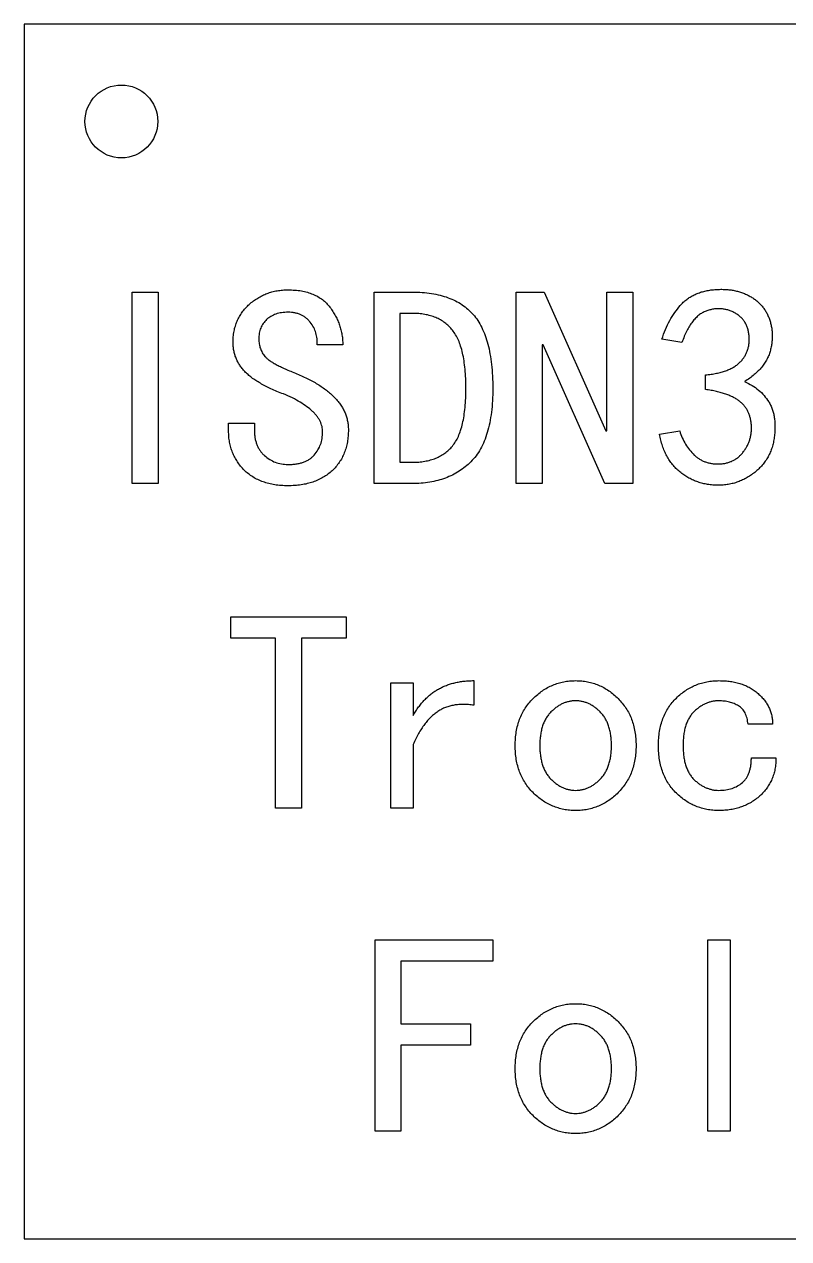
# Model space of a CAD drawing. Header units: millimetres. Extents: x -42 to 94, y -57 to 15.
# Drawn here: x -41.5 to -10, y -57 to -7 of the extents above; entities that cross this region are included whole.
import ezdxf

# ---------------------------------------------------------------- set-up
doc = ezdxf.new("R2010")
doc.units = ezdxf.units.MM

msp = doc.modelspace()

# ---------------------------------------------------------------- linework, layer by layer
at = {"color": 7, "linetype": 'Continuous', "lineweight": 25}
for p, q in [((-41.5, -7), (-41.5, -57)), ((33.5, -7), (-41.5, -7)), ((-37.051, -25.908), (-37.051, -18.026)), ((-37.051, -18.026), (-35.99, -18.026)), ((-35.99, -18.026), (-35.99, -25.908)), ((-27.094, -25.908), (-27.094, -18.026)), ((-27.094, -18.026), (-25.527, -18.026)), ((-21.24, -25.908), (-21.24, -18.026)), ((-21.24, -18.026), (-20.087, -18.026)), ((-20.087, -18.026), (-17.552, -23.742)), ((-17.506, -23.742), (-17.506, -18.026)), ((-17.506, -18.026), (-16.446, -18.026)), ((-16.446, -18.026), (-16.446, -25.908)), ((-25.527, -18.902), (-26.034, -18.902)), ((-26.034, -18.902), (-26.034, -25.032)), ((-14.418, -20.1), (-15.247, -19.962)), ((-28.385, -20.192), (-29.445, -20.192)), ((-20.134, -20.192), (-20.18, -20.192)), ((-20.18, -20.192), (-20.18, -25.908)), ((-17.598, -25.908), (-20.134, -20.192)), ((-13.45, -22.036), (-13.45, -21.437)), ((-33.086, -23.742), (-33.086, -23.419)), ((-33.086, -23.419), (-32.026, -23.419)), ((-32.026, -23.419), (-32.026, -23.696)), ((-17.552, -23.742), (-17.506, -23.742)), ((-15.34, -23.88), (-14.51, -23.742)), ((-26.034, -25.032), (-25.527, -25.032)), ((-35.99, -25.908), (-37.051, -25.908)), ((-25.527, -25.908), (-27.094, -25.908)), ((-20.18, -25.908), (-21.24, -25.908)), ((-16.446, -25.908), (-17.598, -25.908)), ((-32.994, -32.272), (-32.994, -31.396)), ((-32.994, -31.396), (-28.246, -31.396)), ((-28.246, -31.396), (-28.246, -32.272)), ((-31.15, -32.272), (-32.994, -32.272)), ((-31.15, -39.278), (-31.15, -32.272)), ((-28.246, -32.272), (-30.09, -32.272)), ((-30.09, -32.272), (-30.09, -39.278)), ((-26.403, -39.278), (-26.403, -34.116)), ((-26.403, -34.116), (-25.481, -34.116)), ((-25.481, -34.116), (-25.481, -35.453)), ((-22.991, -34.024), (-22.991, -35.038)), ((-10.684, -35.821), (-11.698, -35.821)), ((-25.481, -36.651), (-25.481, -39.278)), ((-11.56, -37.204), (-10.546, -37.204)), ((-30.09, -39.278), (-31.15, -39.278)), ((-25.481, -39.278), (-26.403, -39.278)), ((-27.048, -52.579), (-27.048, -44.697)), ((-27.048, -44.697), (-22.208, -44.697)), ((-22.208, -44.697), (-22.208, -45.572)), ((-13.357, -52.579), (-13.357, -44.697)), ((-13.357, -44.697), (-12.436, -44.697)), ((-12.436, -44.697), (-12.436, -52.579)), ((-22.208, -45.572), (-25.988, -45.572)), ((-25.988, -45.572), (-25.988, -48.154)), ((-25.988, -48.154), (-23.13, -48.154)), ((-23.13, -48.154), (-23.13, -49.03)), ((-23.13, -49.03), (-25.988, -49.03)), ((-25.988, -49.03), (-25.988, -52.579)), ((-25.988, -52.579), (-27.048, -52.579)), ((-12.436, -52.579), (-13.357, -52.579)), ((-41.5, -57), (93.5, -57))]:
    msp.add_line(p, q, dxfattribs=at)
msp.add_circle((-37.5, -11), 1.5, dxfattribs=at)
for points, knots in [([(-32.902, -20.1), (-32.9, -20.021), (-32.896, -19.867), (-32.866, -19.641), (-32.812, -19.426), (-32.739, -19.224), (-32.644, -19.033), (-32.529, -18.853), (-32.393, -18.684), (-32.237, -18.53), (-32.066, -18.391), (-31.888, -18.267), (-31.699, -18.165), (-31.503, -18.081), (-31.3, -18.013), (-31.088, -17.968), (-30.869, -17.937), (-30.719, -17.935), (-30.643, -17.934)], [0, 0, 0, 0, 0.067419, 0.132442, 0.1953, 0.256599, 0.317062, 0.377855, 0.439293, 0.502452, 0.565572, 0.627711, 0.688868, 0.749431, 0.810553, 0.872016, 0.935039, 1, 1, 1, 1]), ([(-30.643, -17.934), (-30.547, -17.936), (-30.36, -17.941), (-30.091, -17.972), (-29.842, -18.029), (-29.614, -18.107), (-29.407, -18.209), (-29.219, -18.331), (-29.055, -18.479), (-28.913, -18.646), (-28.791, -18.827), (-28.682, -19.01), (-28.589, -19.198), (-28.516, -19.39), (-28.457, -19.585), (-28.414, -19.784), (-28.39, -19.987), (-28.387, -20.124), (-28.385, -20.192)], [0, 0, 0, 0, 0.080141, 0.155541, 0.225538, 0.292216, 0.355573, 0.417467, 0.477865, 0.539021, 0.600002, 0.658833, 0.716893, 0.773735, 0.8301, 0.886323, 0.943094, 1, 1, 1, 1]), ([(-15.247, -19.962), (-15.199, -19.828), (-15.105, -19.568), (-14.929, -19.202), (-14.724, -18.873), (-14.533, -18.624), (-14.364, -18.445), (-14.225, -18.33), (-14.077, -18.225), (-13.917, -18.138), (-13.746, -18.063), (-13.564, -18.006), (-13.373, -17.961), (-13.173, -17.931), (-12.971, -17.915), (-12.773, -17.909), (-12.582, -17.919), (-12.396, -17.936), (-12.218, -17.969), (-12.046, -18.013), (-11.881, -18.072), (-11.721, -18.139), (-11.572, -18.22), (-11.432, -18.308), (-11.307, -18.41), (-11.188, -18.518), (-11.087, -18.641), (-10.993, -18.772), (-10.912, -18.913), (-10.844, -19.064), (-10.787, -19.22), (-10.745, -19.382), (-10.714, -19.546), (-10.699, -19.716), (-10.697, -19.887), (-10.709, -20.063), (-10.735, -20.242), (-10.774, -20.424), (-10.829, -20.606), (-10.909, -20.783), (-11.01, -20.954), (-11.132, -21.119), (-11.276, -21.278), (-11.443, -21.429), (-11.63, -21.578), (-11.766, -21.667), (-11.836, -21.713)], [0, 0, 0, 0, 0.047464, 0.092489, 0.135475, 0.176967, 0.19729, 0.217416, 0.237371, 0.257814, 0.278354, 0.299538, 0.321419, 0.344134, 0.367049, 0.388941, 0.410276, 0.431124, 0.451242, 0.470905, 0.490465, 0.509731, 0.528716, 0.547033, 0.565043, 0.582814, 0.600504, 0.618245, 0.636491, 0.654887, 0.673486, 0.691996, 0.710771, 0.729498, 0.74872, 0.768176, 0.78836, 0.809187, 0.830314, 0.851781, 0.873876, 0.896598, 0.920447, 0.945498, 0.97192, 1, 1, 1, 1]), ([(-25.527, -18.026), (-25.389, -18.028), (-25.122, -18.032), (-24.737, -18.078), (-24.379, -18.148), (-24.049, -18.249), (-23.747, -18.378), (-23.473, -18.538), (-23.226, -18.725), (-23.009, -18.945), (-22.817, -19.198), (-22.653, -19.488), (-22.516, -19.814), (-22.4, -20.177), (-22.316, -20.578), (-22.254, -21.015), (-22.213, -21.49), (-22.21, -21.819), (-22.208, -21.99)], [0, 0, 0, 0, 0.069234, 0.133997, 0.194671, 0.252104, 0.30692, 0.359589, 0.411002, 0.462155, 0.514596, 0.569923, 0.628981, 0.692282, 0.760761, 0.83472, 0.914197, 1, 1, 1, 1]), ([(-30.643, -18.856), (-30.731, -18.859), (-30.899, -18.865), (-31.137, -18.922), (-31.346, -19.016), (-31.523, -19.15), (-31.667, -19.313), (-31.77, -19.506), (-31.831, -19.726), (-31.838, -19.881), (-31.842, -19.962)], [0, 0, 0, 0, 0.143195, 0.272991, 0.395421, 0.514695, 0.631696, 0.747467, 0.868753, 1, 1, 1, 1]), ([(-29.445, -20.192), (-29.442, -20.11), (-29.435, -19.946), (-29.483, -19.705), (-29.578, -19.477), (-29.693, -19.301), (-29.804, -19.172), (-29.899, -19.088), (-30.001, -19.016), (-30.113, -18.956), (-30.234, -18.911), (-30.363, -18.878), (-30.501, -18.86), (-30.595, -18.857), (-30.643, -18.856)], [0, 0, 0, 0, 0.121684, 0.240513, 0.359422, 0.484421, 0.548051, 0.609867, 0.67133, 0.732147, 0.795893, 0.860821, 0.928589, 1, 1, 1, 1]), ([(-23.314, -21.99), (-23.316, -21.853), (-23.319, -21.59), (-23.344, -21.21), (-23.388, -20.862), (-23.446, -20.545), (-23.525, -20.261), (-23.617, -20.007), (-23.73, -19.785), (-23.861, -19.593), (-24.01, -19.428), (-24.176, -19.287), (-24.359, -19.167), (-24.56, -19.068), (-24.777, -18.995), (-25.012, -18.939), (-25.263, -18.907), (-25.437, -18.903), (-25.527, -18.902)], [0, 0, 0, 0, 0.093914, 0.180963, 0.261418, 0.335078, 0.402468, 0.463871, 0.520561, 0.57319, 0.623323, 0.672716, 0.722739, 0.773303, 0.825886, 0.880545, 0.938533, 1, 1, 1, 1]), ([(-13.45, -21.437), (-13.372, -21.429), (-13.22, -21.413), (-13.003, -21.373), (-12.802, -21.326), (-12.617, -21.268), (-12.449, -21.2), (-12.297, -21.122), (-12.162, -21.032), (-12.044, -20.933), (-11.941, -20.825), (-11.853, -20.708), (-11.781, -20.584), (-11.724, -20.452), (-11.684, -20.311), (-11.655, -20.163), (-11.647, -20.007), (-11.65, -19.847), (-11.667, -19.688), (-11.703, -19.538), (-11.755, -19.398), (-11.82, -19.269), (-11.906, -19.154), (-12.006, -19.049), (-12.121, -18.956), (-12.251, -18.876), (-12.389, -18.811), (-12.531, -18.759), (-12.676, -18.727), (-12.822, -18.71), (-12.971, -18.707), (-13.122, -18.726), (-13.275, -18.758), (-13.43, -18.807), (-13.584, -18.876), (-13.728, -18.975), (-13.863, -19.1), (-13.993, -19.248), (-14.11, -19.426), (-14.224, -19.626), (-14.328, -19.853), (-14.387, -20.015), (-14.418, -20.1)], [0, 0, 0, 0, 0.034628, 0.06703, 0.097477, 0.125663, 0.152237, 0.177388, 0.200923, 0.223553, 0.245394, 0.266734, 0.28766, 0.308692, 0.330142, 0.352103, 0.374998, 0.398853, 0.422863, 0.445331, 0.467017, 0.488239, 0.509078, 0.53021, 0.551813, 0.574247, 0.597043, 0.6192, 0.640821, 0.662307, 0.68415, 0.706385, 0.729232, 0.75321, 0.777811, 0.803296, 0.83013, 0.858778, 0.890043, 0.923767, 0.960273, 1, 1, 1, 1]), ([(-31.842, -19.962), (-31.839, -20.029), (-31.834, -20.16), (-31.784, -20.349), (-31.705, -20.524), (-31.611, -20.659), (-31.509, -20.76), (-31.407, -20.84), (-31.279, -20.923), (-31.127, -21.01), (-30.949, -21.099), (-30.748, -21.196), (-30.52, -21.292), (-30.359, -21.357), (-30.275, -21.391)], [0, 0, 0, 0, 0.087856, 0.172114, 0.255206, 0.339543, 0.38719, 0.443666, 0.510115, 0.586914, 0.674306, 0.772097, 0.880433, 1, 1, 1, 1]), ([(-30.828, -22.221), (-30.917, -22.186), (-31.09, -22.118), (-31.338, -22.011), (-31.567, -21.901), (-31.775, -21.786), (-31.965, -21.671), (-32.135, -21.551), (-32.285, -21.428), (-32.419, -21.303), (-32.532, -21.171), (-32.633, -21.037), (-32.714, -20.894), (-32.783, -20.747), (-32.837, -20.594), (-32.873, -20.434), (-32.899, -20.269), (-32.901, -20.157), (-32.902, -20.1)], [0, 0, 0, 0, 0.090174, 0.175098, 0.255101, 0.329868, 0.399793, 0.464923, 0.526, 0.582996, 0.637067, 0.689712, 0.741216, 0.792165, 0.842791, 0.894126, 0.94624, 1, 1, 1, 1]), ([(-30.275, -21.391), (-30.192, -21.425), (-30.031, -21.493), (-29.798, -21.604), (-29.581, -21.722), (-29.377, -21.843), (-29.188, -21.97), (-29.014, -22.101), (-28.853, -22.237), (-28.707, -22.379), (-28.578, -22.526), (-28.463, -22.676), (-28.37, -22.835), (-28.29, -22.996), (-28.23, -23.165), (-28.185, -23.336), (-28.159, -23.514), (-28.156, -23.635), (-28.154, -23.696)], [0, 0, 0, 0, 0.0803903, 0.1576809, 0.2322428, 0.3032964, 0.3712751, 0.436806, 0.5000979, 0.5610149, 0.6198638, 0.6762673, 0.7312282, 0.7853503, 0.8382267, 0.8917037, 0.945075, 1, 1, 1, 1]), ([(-22.208, -21.99), (-22.21, -22.16), (-22.214, -22.489), (-22.258, -22.963), (-22.326, -23.399), (-22.425, -23.798), (-22.55, -24.158), (-22.703, -24.482), (-22.887, -24.767), (-23.101, -25.013), (-23.338, -25.224), (-23.593, -25.407), (-23.867, -25.565), (-24.163, -25.688), (-24.475, -25.788), (-24.809, -25.857), (-25.161, -25.901), (-25.403, -25.906), (-25.527, -25.908)], [0, 0, 0, 0, 0.086845, 0.167599, 0.242589, 0.312023, 0.376671, 0.437189, 0.494288, 0.549243, 0.602701, 0.655962, 0.709406, 0.76339, 0.819129, 0.876701, 0.936952, 1, 1, 1, 1]), ([(-25.527, -25.032), (-25.437, -25.03), (-25.264, -25.027), (-25.012, -24.996), (-24.778, -24.943), (-24.56, -24.871), (-24.36, -24.775), (-24.176, -24.661), (-24.01, -24.525), (-23.862, -24.366), (-23.729, -24.179), (-23.618, -23.961), (-23.524, -23.71), (-23.446, -23.429), (-23.388, -23.114), (-23.343, -22.769), (-23.319, -22.39), (-23.316, -22.127), (-23.314, -21.99)], [0, 0, 0, 0, 0.06193, 0.120307, 0.175289, 0.228141, 0.278744, 0.328507, 0.377513, 0.427154, 0.478887, 0.535303, 0.596432, 0.663951, 0.737392, 0.817672, 0.905378, 1, 1, 1, 1]), ([(-11.836, -21.713), (-11.733, -21.762), (-11.532, -21.858), (-11.262, -22.051), (-11.031, -22.278), (-10.87, -22.496), (-10.762, -22.686), (-10.698, -22.842), (-10.648, -23.009), (-10.613, -23.186), (-10.59, -23.373), (-10.585, -23.571), (-10.591, -23.78), (-10.613, -23.996), (-10.649, -24.213), (-10.706, -24.422), (-10.779, -24.621), (-10.871, -24.809), (-10.981, -24.986), (-11.111, -25.151), (-11.256, -25.308), (-11.42, -25.449), (-11.594, -25.578), (-11.776, -25.69), (-11.964, -25.784), (-12.158, -25.86), (-12.357, -25.916), (-12.562, -25.955), (-12.774, -25.978), (-12.988, -25.981), (-13.202, -25.968), (-13.411, -25.936), (-13.613, -25.893), (-13.807, -25.83), (-13.996, -25.754), (-14.175, -25.659), (-14.347, -25.551), (-14.512, -25.427), (-14.666, -25.287), (-14.807, -25.131), (-14.934, -24.96), (-15.042, -24.772), (-15.141, -24.572), (-15.221, -24.354), (-15.291, -24.123), (-15.323, -23.962), (-15.34, -23.88)], [0, 0, 0, 0, 0.035383, 0.069271, 0.102562, 0.13598, 0.153016, 0.170471, 0.18839, 0.206995, 0.226425, 0.246968, 0.268573, 0.291521, 0.314508, 0.336877, 0.358774, 0.380226, 0.401933, 0.423495, 0.445535, 0.468112, 0.490768, 0.512776, 0.534543, 0.556006, 0.577352, 0.598978, 0.62087, 0.643351, 0.665697, 0.687524, 0.70891, 0.729901, 0.750936, 0.771916, 0.792835, 0.814322, 0.835871, 0.857552, 0.879571, 0.901943, 0.924978, 0.949008, 0.973929, 1, 1, 1, 1]), ([(-29.214, -23.788), (-29.216, -23.75), (-29.219, -23.674), (-29.238, -23.561), (-29.27, -23.45), (-29.317, -23.342), (-29.376, -23.237), (-29.448, -23.133), (-29.532, -23.032), (-29.666, -22.897), (-29.866, -22.734), (-30.143, -22.55), (-30.468, -22.376), (-30.704, -22.274), (-30.828, -22.221)], [0, 0, 0, 0, 0.048188, 0.095517, 0.144136, 0.193345, 0.243483, 0.296654, 0.351716, 0.410099, 0.536033, 0.675816, 0.830006, 1, 1, 1, 1]), ([(-14.51, -23.742), (-14.477, -23.838), (-14.413, -24.028), (-14.274, -24.29), (-14.108, -24.527), (-13.949, -24.704), (-13.805, -24.825), (-13.692, -24.904), (-13.572, -24.972), (-13.444, -25.022), (-13.311, -25.065), (-13.17, -25.089), (-13.024, -25.103), (-12.874, -25.105), (-12.724, -25.091), (-12.579, -25.064), (-12.442, -25.023), (-12.313, -24.967), (-12.193, -24.894), (-12.079, -24.81), (-11.975, -24.71), (-11.881, -24.596), (-11.796, -24.474), (-11.722, -24.346), (-11.661, -24.214), (-11.616, -24.077), (-11.581, -23.936), (-11.561, -23.791), (-11.552, -23.641), (-11.558, -23.489), (-11.574, -23.339), (-11.605, -23.196), (-11.648, -23.062), (-11.7, -22.934), (-11.769, -22.818), (-11.848, -22.709), (-11.939, -22.609), (-12.045, -22.518), (-12.164, -22.434), (-12.298, -22.356), (-12.451, -22.288), (-12.618, -22.222), (-12.802, -22.166), (-13.003, -22.115), (-13.221, -22.071), (-13.372, -22.048), (-13.45, -22.036)], [0, 0, 0, 0, 0.042155, 0.082797, 0.122177, 0.161495, 0.180875, 0.199813, 0.218676, 0.237473, 0.256684, 0.276307, 0.296404, 0.317356, 0.338391, 0.358521, 0.378182, 0.39747, 0.416687, 0.436037, 0.455851, 0.476407, 0.497042, 0.517393, 0.537303, 0.557179, 0.577048, 0.597255, 0.617769, 0.638967, 0.660049, 0.680042, 0.699548, 0.718217, 0.736992, 0.755354, 0.77385, 0.792872, 0.812794, 0.833991, 0.857058, 0.881801, 0.90816, 0.936821, 0.967337, 1, 1, 1, 1]), ([(-30.643, -26), (-30.737, -25.999), (-30.919, -25.995), (-31.184, -25.963), (-31.434, -25.915), (-31.668, -25.843), (-31.886, -25.753), (-32.087, -25.64), (-32.276, -25.511), (-32.443, -25.358), (-32.596, -25.194), (-32.725, -25.014), (-32.837, -24.828), (-32.927, -24.63), (-33.001, -24.423), (-33.049, -24.204), (-33.081, -23.977), (-33.085, -23.821), (-33.086, -23.742)], [0, 0, 0, 0, 0.074784, 0.145891, 0.213275, 0.278573, 0.341283, 0.402274, 0.462827, 0.52349, 0.583479, 0.642177, 0.700009, 0.757711, 0.816077, 0.87544, 0.9366, 1, 1, 1, 1]), ([(-32.026, -23.696), (-32.025, -23.751), (-32.022, -23.86), (-32.004, -24.019), (-31.971, -24.168), (-31.925, -24.306), (-31.867, -24.434), (-31.795, -24.552), (-31.711, -24.661), (-31.581, -24.789), (-31.401, -24.921), (-31.166, -25.041), (-30.91, -25.111), (-30.733, -25.12), (-30.643, -25.125)], [0, 0, 0, 0, 0.074995, 0.1466, 0.213942, 0.279226, 0.341495, 0.403258, 0.464284, 0.52592, 0.646732, 0.762994, 0.879479, 1, 1, 1, 1]), ([(-28.154, -23.696), (-28.156, -23.782), (-28.16, -23.95), (-28.191, -24.196), (-28.243, -24.428), (-28.317, -24.646), (-28.411, -24.851), (-28.527, -25.042), (-28.663, -25.22), (-28.821, -25.382), (-28.995, -25.528), (-29.186, -25.654), (-29.392, -25.763), (-29.614, -25.849), (-29.85, -25.918), (-30.101, -25.965), (-30.367, -25.994), (-30.55, -25.998), (-30.643, -26)], [0, 0, 0, 0, 0.067259, 0.131407, 0.193489, 0.253165, 0.311512, 0.369217, 0.427615, 0.486474, 0.545569, 0.604944, 0.665265, 0.727004, 0.790952, 0.857117, 0.926959, 1, 1, 1, 1]), ([(-30.643, -25.125), (-30.584, -25.123), (-30.469, -25.12), (-30.302, -25.104), (-30.147, -25.073), (-30.005, -25.031), (-29.875, -24.976), (-29.758, -24.907), (-29.651, -24.828), (-29.53, -24.705), (-29.403, -24.533), (-29.294, -24.302), (-29.226, -24.051), (-29.218, -23.877), (-29.214, -23.788)], [0, 0, 0, 0, 0.080185, 0.15608, 0.226793, 0.293577, 0.3564, 0.417847, 0.476709, 0.535545, 0.651271, 0.764654, 0.879395, 1, 1, 1, 1]), ([(-25.481, -35.453), (-25.445, -35.393), (-25.376, -35.276), (-25.264, -35.108), (-25.143, -34.954), (-25.018, -34.812), (-24.883, -34.683), (-24.744, -34.565), (-24.598, -34.46), (-24.445, -34.368), (-24.286, -34.286), (-24.12, -34.216), (-23.948, -34.156), (-23.768, -34.108), (-23.583, -34.071), (-23.392, -34.044), (-23.194, -34.026), (-23.06, -34.024), (-22.991, -34.024)], [0, 0, 0, 0, 0.068564, 0.135188, 0.19948, 0.262182, 0.323198, 0.383628, 0.442623, 0.501323, 0.560337, 0.619719, 0.679993, 0.740725, 0.803427, 0.867223, 0.932313, 1, 1, 1, 1]), ([(-21.286, -36.697), (-21.284, -36.6), (-21.279, -36.409), (-21.245, -36.129), (-21.186, -35.864), (-21.107, -35.613), (-21.001, -35.378), (-20.875, -35.156), (-20.724, -34.949), (-20.552, -34.758), (-20.363, -34.588), (-20.167, -34.435), (-19.959, -34.309), (-19.743, -34.204), (-19.519, -34.124), (-19.286, -34.065), (-19.044, -34.031), (-18.88, -34.026), (-18.797, -34.024)], [0, 0, 0, 0, 0.071601, 0.140306, 0.206694, 0.270863, 0.333604, 0.395822, 0.458417, 0.521513, 0.584298, 0.644881, 0.704219, 0.762786, 0.820619, 0.879268, 0.938848, 1, 1, 1, 1]), ([(-18.797, -34.024), (-18.714, -34.026), (-18.549, -34.031), (-18.307, -34.065), (-18.074, -34.124), (-17.849, -34.204), (-17.635, -34.31), (-17.427, -34.435), (-17.23, -34.588), (-17.042, -34.758), (-16.87, -34.949), (-16.719, -35.156), (-16.592, -35.378), (-16.487, -35.613), (-16.407, -35.864), (-16.349, -36.129), (-16.315, -36.409), (-16.31, -36.6), (-16.308, -36.697)], [0, 0, 0, 0, 0.061151, 0.12073, 0.179378, 0.237603, 0.295793, 0.355131, 0.415712, 0.478496, 0.541591, 0.604184, 0.666402, 0.729142, 0.793309, 0.859697, 0.928401, 1, 1, 1, 1]), ([(-15.386, -36.697), (-15.383, -36.596), (-15.379, -36.399), (-15.345, -36.112), (-15.286, -35.841), (-15.206, -35.586), (-15.102, -35.348), (-14.975, -35.126), (-14.824, -34.922), (-14.651, -34.736), (-14.463, -34.571), (-14.266, -34.424), (-14.058, -34.301), (-13.843, -34.2), (-13.619, -34.12), (-13.386, -34.064), (-13.144, -34.031), (-12.98, -34.026), (-12.896, -34.024)], [0, 0, 0, 0, 0.07388, 0.144444, 0.211851, 0.276616, 0.339927, 0.401954, 0.463683, 0.525661, 0.587418, 0.647061, 0.705786, 0.763814, 0.821329, 0.879697, 0.939037, 1, 1, 1, 1]), ([(-12.896, -34.024), (-12.814, -34.025), (-12.653, -34.029), (-12.418, -34.052), (-12.197, -34.095), (-11.988, -34.153), (-11.79, -34.225), (-11.609, -34.319), (-11.438, -34.427), (-11.283, -34.551), (-11.142, -34.686), (-11.019, -34.829), (-10.916, -34.978), (-10.831, -35.134), (-10.764, -35.296), (-10.719, -35.466), (-10.688, -35.641), (-10.685, -35.761), (-10.684, -35.821)], [0, 0, 0, 0, 0.0778, 0.151646, 0.222107, 0.29002, 0.355857, 0.419648, 0.482572, 0.545549, 0.606606, 0.665932, 0.722603, 0.777553, 0.83262, 0.887646, 0.943096, 1, 1, 1, 1]), ([(-18.797, -34.853), (-18.842, -34.854), (-18.934, -34.857), (-19.068, -34.88), (-19.199, -34.916), (-19.328, -34.966), (-19.455, -35.031), (-19.578, -35.112), (-19.698, -35.207), (-19.814, -35.313), (-19.922, -35.436), (-20.016, -35.574), (-20.097, -35.724), (-20.159, -35.892), (-20.211, -36.073), (-20.245, -36.269), (-20.269, -36.478), (-20.271, -36.622), (-20.272, -36.697)], [0, 0, 0, 0, 0.051795, 0.103566, 0.154551, 0.206548, 0.260338, 0.315937, 0.373502, 0.433443, 0.495307, 0.558084, 0.622594, 0.689726, 0.760961, 0.835917, 0.915252, 1, 1, 1, 1]), ([(-17.322, -36.697), (-17.323, -36.622), (-17.325, -36.478), (-17.348, -36.269), (-17.383, -36.073), (-17.432, -35.892), (-17.497, -35.725), (-17.578, -35.573), (-17.672, -35.436), (-17.779, -35.313), (-17.896, -35.207), (-18.016, -35.112), (-18.138, -35.032), (-18.264, -34.965), (-18.394, -34.917), (-18.525, -34.88), (-18.66, -34.857), (-18.751, -34.854), (-18.797, -34.853)], [0, 0, 0, 0, 0.08474, 0.164069, 0.239018, 0.310073, 0.377432, 0.441937, 0.504708, 0.566566, 0.626502, 0.684062, 0.739656, 0.792867, 0.845463, 0.896443, 0.94821, 1, 1, 1, 1]), ([(-12.896, -34.853), (-12.942, -34.855), (-13.033, -34.857), (-13.168, -34.878), (-13.299, -34.913), (-13.428, -34.961), (-13.555, -35.022), (-13.677, -35.1), (-13.797, -35.189), (-13.914, -35.291), (-14.022, -35.409), (-14.117, -35.544), (-14.197, -35.695), (-14.259, -35.865), (-14.311, -36.049), (-14.345, -36.251), (-14.369, -36.468), (-14.371, -36.619), (-14.372, -36.697)], [0, 0, 0, 0, 0.051554, 0.102983, 0.153564, 0.205089, 0.258054, 0.312701, 0.368825, 0.427193, 0.487329, 0.548757, 0.613536, 0.680956, 0.752479, 0.82962, 0.911787, 1, 1, 1, 1]), ([(-11.698, -35.821), (-11.702, -35.777), (-11.71, -35.691), (-11.736, -35.569), (-11.772, -35.457), (-11.817, -35.356), (-11.869, -35.264), (-11.934, -35.185), (-12.007, -35.116), (-12.118, -35.041), (-12.27, -34.967), (-12.465, -34.898), (-12.677, -34.862), (-12.822, -34.856), (-12.896, -34.853)], [0, 0, 0, 0, 0.077388, 0.1489112, 0.2162367, 0.279784, 0.340301, 0.3984856, 0.456369, 0.5137805, 0.6297064, 0.7484597, 0.870644, 1, 1, 1, 1]), ([(-22.991, -35.038), (-23.063, -35.028), (-23.202, -35.01), (-23.409, -34.999), (-23.607, -35.005), (-23.796, -35.03), (-23.977, -35.068), (-24.15, -35.125), (-24.314, -35.198), (-24.469, -35.29), (-24.617, -35.399), (-24.759, -35.524), (-24.894, -35.667), (-25.024, -35.828), (-25.149, -36.007), (-25.266, -36.206), (-25.379, -36.421), (-25.446, -36.573), (-25.481, -36.651)], [0, 0, 0, 0, 0.066624, 0.129709, 0.190651, 0.248873, 0.305824, 0.361114, 0.416345, 0.471184, 0.527159, 0.585195, 0.645359, 0.708828, 0.775973, 0.846839, 0.921523, 1, 1, 1, 1]), ([(-18.797, -39.371), (-18.88, -39.368), (-19.044, -39.364), (-19.286, -39.329), (-19.519, -39.271), (-19.743, -39.19), (-19.959, -39.085), (-20.167, -38.959), (-20.363, -38.806), (-20.552, -38.636), (-20.724, -38.445), (-20.875, -38.238), (-21.002, -38.016), (-21.106, -37.78), (-21.187, -37.53), (-21.245, -37.265), (-21.279, -36.985), (-21.284, -36.794), (-21.286, -36.697)], [0, 0, 0, 0, 0.061153, 0.120734, 0.179384, 0.237218, 0.295785, 0.355125, 0.415708, 0.478495, 0.541592, 0.604187, 0.666407, 0.729531, 0.793302, 0.859692, 0.928398, 1, 1, 1, 1]), ([(-20.272, -36.697), (-20.271, -36.772), (-20.269, -36.916), (-20.245, -37.125), (-20.211, -37.321), (-20.158, -37.501), (-20.098, -37.669), (-20.015, -37.821), (-19.922, -37.958), (-19.814, -38.081), (-19.698, -38.188), (-19.578, -38.282), (-19.456, -38.364), (-19.328, -38.426), (-19.2, -38.478), (-19.068, -38.514), (-18.934, -38.537), (-18.842, -38.54), (-18.797, -38.541)], [0, 0, 0, 0, 0.084754, 0.164095, 0.239057, 0.309675, 0.377416, 0.441931, 0.504712, 0.566581, 0.626527, 0.684095, 0.739698, 0.793201, 0.845438, 0.896427, 0.948201, 1, 1, 1, 1]), ([(-16.308, -36.697), (-16.31, -36.794), (-16.315, -36.985), (-16.349, -37.265), (-16.407, -37.53), (-16.487, -37.78), (-16.592, -38.016), (-16.719, -38.238), (-16.87, -38.445), (-17.042, -38.636), (-17.23, -38.806), (-17.427, -38.959), (-17.635, -39.084), (-17.849, -39.191), (-18.074, -39.27), (-18.307, -39.329), (-18.549, -39.364), (-18.714, -39.368), (-18.797, -39.371)], [0, 0, 0, 0, 0.0716, 0.140306, 0.206694, 0.270464, 0.333588, 0.395806, 0.4584, 0.521496, 0.584282, 0.644864, 0.704202, 0.762393, 0.820619, 0.879268, 0.938848, 1, 1, 1, 1]), ([(-18.797, -38.541), (-18.751, -38.54), (-18.66, -38.537), (-18.525, -38.514), (-18.393, -38.478), (-18.265, -38.426), (-18.138, -38.363), (-18.016, -38.282), (-17.896, -38.188), (-17.779, -38.081), (-17.672, -37.958), (-17.578, -37.821), (-17.496, -37.669), (-17.433, -37.502), (-17.383, -37.32), (-17.348, -37.126), (-17.325, -36.916), (-17.323, -36.772), (-17.322, -36.697)], [0, 0, 0, 0, 0.051795, 0.103565, 0.15455, 0.207384, 0.260304, 0.315903, 0.373467, 0.433408, 0.495272, 0.558048, 0.622558, 0.690525, 0.760962, 0.835918, 0.915253, 1, 1, 1, 1]), ([(-12.896, -39.371), (-12.98, -39.368), (-13.144, -39.363), (-13.386, -39.331), (-13.619, -39.274), (-13.842, -39.194), (-14.059, -39.096), (-14.266, -38.972), (-14.463, -38.825), (-14.652, -38.66), (-14.823, -38.473), (-14.975, -38.269), (-15.102, -38.046), (-15.206, -37.808), (-15.286, -37.553), (-15.345, -37.283), (-15.379, -36.995), (-15.383, -36.798), (-15.386, -36.697)], [0, 0, 0, 0, 0.060955, 0.120287, 0.178648, 0.236155, 0.293999, 0.352717, 0.412353, 0.474102, 0.536378, 0.598099, 0.660117, 0.72342, 0.788177, 0.855575, 0.926129, 1, 1, 1, 1]), ([(-14.372, -36.697), (-14.371, -36.775), (-14.369, -36.926), (-14.345, -37.144), (-14.312, -37.345), (-14.258, -37.529), (-14.198, -37.7), (-14.115, -37.851), (-14.022, -37.987), (-13.914, -38.105), (-13.797, -38.207), (-13.678, -38.296), (-13.554, -38.372), (-13.428, -38.433), (-13.299, -38.481), (-13.168, -38.516), (-13.033, -38.537), (-12.942, -38.54), (-12.896, -38.541)], [0, 0, 0, 0, 0.088194, 0.170342, 0.247466, 0.318973, 0.38698, 0.451177, 0.513118, 0.573241, 0.631595, 0.687707, 0.742003, 0.794956, 0.846471, 0.89704, 0.948458, 1, 1, 1, 1]), ([(-10.546, -37.204), (-10.548, -37.283), (-10.551, -37.437), (-10.582, -37.663), (-10.635, -37.878), (-10.709, -38.081), (-10.804, -38.272), (-10.918, -38.452), (-11.056, -38.62), (-11.213, -38.774), (-11.385, -38.913), (-11.568, -39.038), (-11.764, -39.14), (-11.97, -39.224), (-12.186, -39.292), (-12.414, -39.336), (-12.651, -39.367), (-12.814, -39.369), (-12.896, -39.371)], [0, 0, 0, 0, 0.065767, 0.129196, 0.190514, 0.25031, 0.309291, 0.368594, 0.428826, 0.490437, 0.552379, 0.613783, 0.67512, 0.736833, 0.799632, 0.864248, 0.930922, 1, 1, 1, 1]), ([(-12.896, -38.541), (-12.801, -38.537), (-12.618, -38.53), (-12.357, -38.469), (-12.124, -38.369), (-11.956, -38.248), (-11.839, -38.133), (-11.763, -38.035), (-11.7, -37.924), (-11.649, -37.802), (-11.608, -37.669), (-11.579, -37.524), (-11.562, -37.368), (-11.56, -37.26), (-11.56, -37.204)], [0, 0, 0, 0, 0.132613, 0.254611, 0.370578, 0.483553, 0.540679, 0.597712, 0.656264, 0.717314, 0.781952, 0.849833, 0.922343, 1, 1, 1, 1]), ([(-21.286, -49.998), (-21.284, -49.9), (-21.279, -49.709), (-21.245, -49.43), (-21.186, -49.165), (-21.107, -48.914), (-21.001, -48.678), (-20.875, -48.456), (-20.724, -48.249), (-20.552, -48.059), (-20.363, -47.889), (-20.167, -47.736), (-19.959, -47.61), (-19.743, -47.505), (-19.519, -47.424), (-19.286, -47.366), (-19.044, -47.331), (-18.88, -47.326), (-18.797, -47.324)], [0, 0, 0, 0, 0.071601, 0.140306, 0.206694, 0.270863, 0.333604, 0.395822, 0.458417, 0.521513, 0.584298, 0.644881, 0.704219, 0.762786, 0.820619, 0.879268, 0.938848, 1, 1, 1, 1]), ([(-18.797, -47.324), (-18.714, -47.326), (-18.549, -47.331), (-18.307, -47.366), (-18.074, -47.424), (-17.849, -47.504), (-17.635, -47.61), (-17.427, -47.736), (-17.23, -47.889), (-17.042, -48.059), (-16.87, -48.249), (-16.719, -48.456), (-16.592, -48.678), (-16.487, -48.914), (-16.407, -49.165), (-16.349, -49.43), (-16.315, -49.709), (-16.31, -49.9), (-16.308, -49.998)], [0, 0, 0, 0, 0.061151, 0.12073, 0.179378, 0.237603, 0.295793, 0.355131, 0.415712, 0.478496, 0.541591, 0.604184, 0.666402, 0.729142, 0.793309, 0.859697, 0.928401, 1, 1, 1, 1]), ([(-18.797, -48.154), (-18.842, -48.155), (-18.934, -48.157), (-19.068, -48.18), (-19.199, -48.217), (-19.328, -48.267), (-19.455, -48.332), (-19.578, -48.413), (-19.698, -48.507), (-19.814, -48.614), (-19.922, -48.736), (-20.016, -48.874), (-20.097, -49.025), (-20.159, -49.193), (-20.211, -49.373), (-20.245, -49.569), (-20.269, -49.779), (-20.271, -49.923), (-20.272, -49.998)], [0, 0, 0, 0, 0.051795, 0.103566, 0.154551, 0.206548, 0.260338, 0.315937, 0.373502, 0.433443, 0.495307, 0.558084, 0.622594, 0.689726, 0.760961, 0.835917, 0.915252, 1, 1, 1, 1]), ([(-17.322, -49.998), (-17.323, -49.923), (-17.325, -49.779), (-17.348, -49.569), (-17.383, -49.374), (-17.432, -49.192), (-17.497, -49.025), (-17.578, -48.874), (-17.672, -48.736), (-17.779, -48.614), (-17.896, -48.507), (-18.016, -48.412), (-18.138, -48.332), (-18.264, -48.266), (-18.394, -48.217), (-18.525, -48.18), (-18.66, -48.157), (-18.751, -48.155), (-18.797, -48.154)], [0, 0, 0, 0, 0.08474, 0.164069, 0.239018, 0.310073, 0.377432, 0.441937, 0.504708, 0.566566, 0.626502, 0.684062, 0.739656, 0.792867, 0.845463, 0.896443, 0.94821, 1, 1, 1, 1]), ([(-18.797, -52.671), (-18.88, -52.669), (-19.044, -52.664), (-19.286, -52.629), (-19.519, -52.571), (-19.743, -52.49), (-19.959, -52.385), (-20.167, -52.259), (-20.363, -52.106), (-20.552, -51.936), (-20.724, -51.746), (-20.875, -51.539), (-21.002, -51.316), (-21.106, -51.081), (-21.187, -50.83), (-21.245, -50.565), (-21.279, -50.286), (-21.284, -50.095), (-21.286, -49.998)], [0, 0, 0, 0, 0.061153, 0.120734, 0.179384, 0.237218, 0.295785, 0.355125, 0.415708, 0.478495, 0.541592, 0.604187, 0.666407, 0.729531, 0.793302, 0.859692, 0.928398, 1, 1, 1, 1]), ([(-20.272, -49.998), (-20.271, -50.072), (-20.269, -50.217), (-20.245, -50.426), (-20.211, -50.621), (-20.158, -50.802), (-20.098, -50.97), (-20.015, -51.121), (-19.922, -51.259), (-19.814, -51.381), (-19.698, -51.488), (-19.578, -51.582), (-19.456, -51.664), (-19.328, -51.726), (-19.2, -51.779), (-19.068, -51.815), (-18.934, -51.838), (-18.842, -51.84), (-18.797, -51.841)], [0, 0, 0, 0, 0.084754, 0.164095, 0.239057, 0.309675, 0.377416, 0.441931, 0.504712, 0.566581, 0.626527, 0.684095, 0.739698, 0.793201, 0.845438, 0.896427, 0.948201, 1, 1, 1, 1]), ([(-16.308, -49.998), (-16.31, -50.095), (-16.315, -50.286), (-16.349, -50.565), (-16.407, -50.83), (-16.487, -51.081), (-16.592, -51.316), (-16.719, -51.539), (-16.87, -51.746), (-17.042, -51.936), (-17.23, -52.106), (-17.427, -52.259), (-17.635, -52.385), (-17.849, -52.491), (-18.074, -52.571), (-18.307, -52.629), (-18.549, -52.664), (-18.714, -52.669), (-18.797, -52.671)], [0, 0, 0, 0, 0.0716, 0.140306, 0.206694, 0.270464, 0.333588, 0.395806, 0.4584, 0.521496, 0.584282, 0.644864, 0.704202, 0.762393, 0.820619, 0.879268, 0.938848, 1, 1, 1, 1]), ([(-18.797, -51.841), (-18.751, -51.84), (-18.66, -51.838), (-18.525, -51.815), (-18.393, -51.779), (-18.265, -51.727), (-18.138, -51.664), (-18.016, -51.583), (-17.896, -51.488), (-17.779, -51.381), (-17.672, -51.259), (-17.578, -51.121), (-17.496, -50.97), (-17.433, -50.802), (-17.383, -50.621), (-17.348, -50.426), (-17.325, -50.217), (-17.323, -50.072), (-17.322, -49.998)], [0, 0, 0, 0, 0.051795, 0.103565, 0.15455, 0.207384, 0.260304, 0.315903, 0.373467, 0.433408, 0.495272, 0.558048, 0.622558, 0.690525, 0.760962, 0.835918, 0.915253, 1, 1, 1, 1])]:
    msp.add_open_spline(points, degree=3, knots=knots, dxfattribs=at)

doc.saveas('drawing.dxf')
